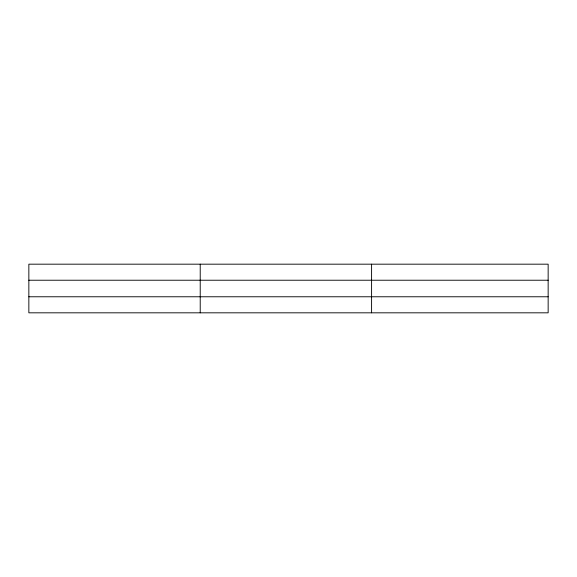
<?xml version="1.0" encoding="UTF-8"?>
<svg xmlns="http://www.w3.org/2000/svg" width="577" height="577" viewBox="0 0 577 577"><rect width="100%" height="100%" fill="white"/><g stroke="black" fill="none" stroke-linecap="round" stroke-linejoin="round"><path stroke-width="0.87" d="M200.219 312.821L200.219 264.179M371.588 312.821L371.588 264.179M548.15 296.773L548.15 312.821L28.85 312.821L28.85 264.179L548.15 264.179L548.15 296.773L28.85 296.773M28.85 280.227L548.15 280.227"/></g></svg>
